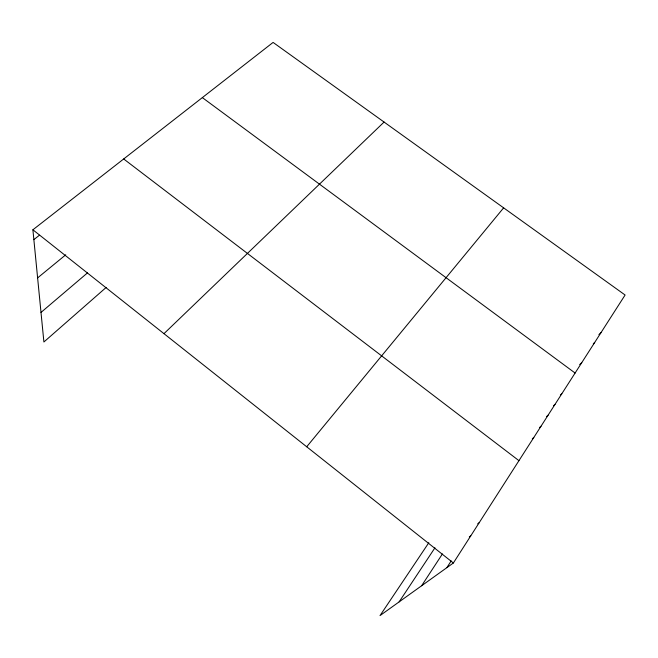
<?xml version="1.0" encoding="UTF-8"?>
<svg xmlns="http://www.w3.org/2000/svg" width="658" height="658" viewBox="0 0 658 658"><rect width="100%" height="100%" fill="white"/><g stroke="black" fill="none" stroke-linecap="round" stroke-linejoin="round"><path stroke-width="0.99" d="M428.81 542.727L380.028 615.584L453.37 562.993L625.1 295.014L273.095 42.416L32.9 229.79L43.897 341.987L106.144 287.456M446.848 567.665L451.199 560.904M421.622 585.752L442.406 553.954M399.118 601.889L434.946 547.81M306.71 446.766L503.633 207.846M163.974 333.655L384.075 122.051M598.92 334.626L600.993 332.635M593.319 343.772L594.692 342.456M579.706 364.581L581.754 362.657M560.353 395.088L561.833 393.739M553.543 405.706L555.015 404.382M546.609 416.522L548.073 415.214M539.535 427.535L540.991 426.261M532.338 438.763L533.786 437.504M41.002 312.427L87.448 272.914M37.613 277.898L65.726 254.819M33.862 239.611L39.414 235.235M477.708 523.834L479.213 522.666M469.286 536.953L470.774 535.834M202.343 97.606L575.1 373.037M123.688 158.965L518.948 460.666M32.9 229.79L453.37 562.993"/></g></svg>
